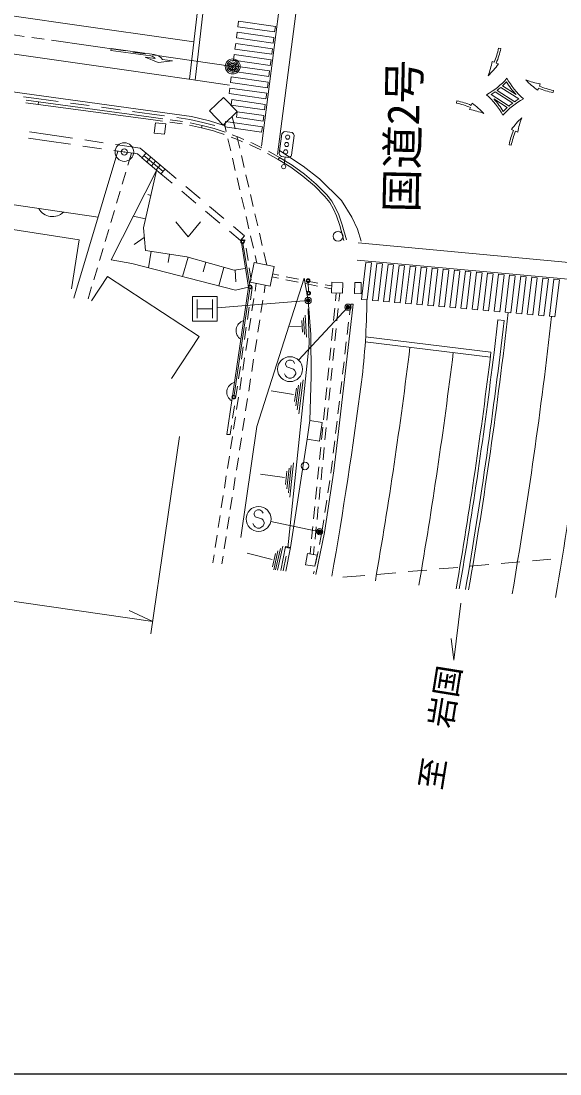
# Model space of a CAD drawing. Units: millimetres, scale not verified. Extents: x 40000 to 680000, y 20000 to 380000.
# Drawn here: x 97512 to 140761, y 205000 to 289486 of the extents above; entities that cross this region are included whole.
import ezdxf
from ezdxf.enums import TextEntityAlignment as Align

# ---------------------------------------------------------------- set-up
doc = ezdxf.new("R2010")
doc.units = ezdxf.units.MM
doc.header["$LTSCALE"] = 1000
doc.header["$PDMODE"] = 32
doc.header["$PDSIZE"] = 500
for name, color, linetype, lineweight in [('M-BGD', 7, 'Continuous', 13), ('M-BMK', 2, 'Continuous', 13), ('M-BMK-HTXT', 7, 'Continuous', 13), ('M-BMK-ROW', 7, 'Continuous', 13), ('M-BMK-SRVR', 3, 'Continuous', 13), ('M-STR-HTXT', 7, 'Continuous', 13), ('M-STR-STRC', 7, 'Continuous', 13), ('M-TTL-BAND', 7, 'Continuous', 25)]:
    doc.layers.add(name, color=color, linetype=linetype, lineweight=lineweight)
doc.styles.add('ＭＳ ゴシック', font='')
doc.styles.get('ＭＳ ゴシック').set_extended_font_data('MS Gothic')

msp = doc.modelspace()

# ---------------------------------------------------------------- linework, layer by layer
at = {"layer": 'M-BGD'}
for p, q in [((136013, 287274), (135837, 287311)), ((135484, 286183), (135317, 286251)), ((135650, 286115), (135817, 286048)), ((135717, 283926), (137128, 283016)), ((136011, 284164), (137455, 283233)), ((136151, 284288), (137235, 283589)), ((139045, 284107), (138977, 283940)), ((139113, 284274), (139181, 284440)), ((140204, 283743), (140240, 283919)), ((98943, 283239), (97700, 283417)), ((98908, 282992), (97918, 283133)), ((100497, 283031), (98941, 283239)), ((132485, 283085), (132448, 282909)), ((135234, 283595), (136678, 282664)), ((135454, 283239), (136538, 282540)), ((135561, 283812), (136972, 282902)), ((98879, 282794), (97889, 282936)), ((107940, 281581), (98881, 282793)), ((102975, 282699), (101488, 282898)), ((105453, 282368), (103966, 282567)), ((108000, 282027), (106444, 282235)), ((133575, 282554), (133507, 282388)), ((133643, 282721), (133711, 282888)), ((108851, 281451), (107939, 281581)), ((108896, 281647), (107967, 281779)), ((109035, 281880), (108002, 282026)), ((110436, 281227), (109445, 281367)), ((110480, 281422), (109490, 281563)), ((111059, 281593), (110026, 281739)), ((112104, 281356), (111059, 281593)), ((113073, 281110), (112110, 281354)), ((114467, 281838), (114699, 280840)), ((99666, 280372), (98191, 280585)), ((112004, 280917), (111029, 281138)), ((112048, 281112), (111073, 281333)), ((112962, 280673), (111999, 280918)), ((113902, 280559), (113816, 280591)), ((113841, 281231), (113984, 280619)), ((137037, 280713), (136870, 280781)), ((137204, 280645), (137370, 280577)), ((99594, 279877), (98120, 280090)), ((101490, 279602), (99594, 279877)), ((101632, 280087), (99666, 280372)), ((104106, 279727), (102622, 279943)), ((113802, 280383), (113746, 280404)), ((114119, 280035), (114346, 279061)), ((114887, 279981), (114365, 280174)), ((114960, 280167), (114465, 280351)), ((114835, 280256), (115061, 279282)), ((115295, 279808), (114887, 279981)), ((115394, 279983), (114960, 280167)), ((116097, 279685), (115947, 279749)), ((116847, 279314), (116097, 279685)), ((105269, 279053), (101752, 267255)), ((103964, 279243), (102480, 279458)), ((106850, 278824), (104954, 279099)), ((107062, 279298), (105096, 279584)), ((106378, 278892), (106092, 277934)), ((107220, 278515), (106850, 278824)), ((107540, 278899), (107062, 279298)), ((116013, 279503), (115848, 279574)), ((116748, 279140), (116013, 279503)), ((118150, 278369), (117280, 278863)), ((118249, 278543), (117379, 279037)), ((136673, 279555), (136849, 279518)), ((108742, 277229), (107218, 278517)), ((108904, 277420), (107379, 278708)), ((107922, 278576), (107600, 278194)), ((108304, 278254), (107982, 277872)), ((114481, 278476), (114708, 277502)), ((115197, 278697), (115423, 277723)), ((104740, 270326), (108383, 277505)), ((105920, 277359), (105635, 276401)), ((108686, 277931), (108364, 277549)), ((109065, 277611), (108743, 277228)), ((109638, 276477), (108743, 277228)), ((109960, 276860), (109065, 277611)), ((115559, 277139), (115785, 276165)), ((114844, 276918), (115070, 275944)), ((90233, 275718), (103689, 273752)), ((105463, 275826), (105178, 274867)), ((111552, 274869), (110404, 275834)), ((111874, 275252), (110725, 276217)), ((115921, 275580), (116147, 274606)), ((113788, 273644), (112640, 274609)), ((115206, 275359), (115432, 274385)), ((105006, 274292), (104721, 273334)), ((113467, 273261), (112318, 274226)), ((115568, 273801), (115794, 272827)), ((116283, 274022), (116509, 273048)), ((109925, 273379), (110925, 272179)), ((110925, 272179), (111925, 273379)), ((115449, 272250), (114554, 273001)), ((104549, 272759), (104263, 271801)), ((115127, 271867), (114232, 272618)), ((115449, 272250), (115127, 271867)), ((115930, 272242), (116156, 271268)), ((116645, 272463), (116872, 271489)), ((104092, 271226), (103806, 270268)), ((115471, 271923), (115174, 271876)), ((115174, 271876), (115776, 268124)), ((115482, 271851), (115471, 271923)), ((115735, 270272), (115577, 271259)), ((146978, 269608), (124574, 271695)), ((116292, 270684), (116434, 270072)), ((117007, 270905), (117239, 269907)), ((103635, 269693), (103349, 268734)), ((106399, 270037), (104740, 270326)), ((114733, 267891), (106399, 270037)), ((115989, 268692), (115830, 269679)), ((146365, 268326), (124482, 270294)), ((104455, 268992), (103165, 267028)), ((111807, 264165), (104455, 268992)), ((117645, 268959), (118175, 268852)), ((117692, 269190), (118203, 269086)), ((118763, 268733), (119743, 268534)), ((118791, 268967), (119771, 268768)), ((103178, 268159), (102892, 267201)), ((115776, 268124), (114023, 256323)), ((114733, 267891), (115776, 268124)), ((115913, 267110), (116061, 268099)), ((116288, 267806), (116387, 268441)), ((117010, 267690), (117104, 268294)), ((120331, 268415), (121311, 268216)), ((120359, 268649), (121339, 268451)), ((121899, 268097), (122429, 267990)), ((121928, 268332), (122439, 268228)), ((111261, 265396), (111261, 267396)), ((111261, 267396), (113261, 267396)), ((111636, 267146), (111636, 265646)), ((112886, 267146), (112886, 265646)), ((113261, 267396), (113261, 265396)), ((116042, 266225), (116196, 267214)), ((116764, 266109), (116918, 267097)), ((122804, 267665), (122742, 267044)), ((123088, 267654), (123023, 267014)), ((111636, 266396), (112886, 266396)), ((115676, 265528), (115824, 266517)), ((120558, 266397), (120625, 263582)), ((122682, 266447), (122582, 265452)), ((122963, 266417), (122864, 265422)), ((123870, 265926), (123970, 266781)), ((113261, 265396), (111261, 265396)), ((115796, 264644), (115950, 265633)), ((116518, 264528), (116672, 265516)), ((120046, 265453), (120089, 264528)), ((120186, 265675), (120248, 264323)), ((120326, 265896), (120408, 264118)), ((123685, 264337), (123801, 265330)), ((135780, 265508), (135471, 262885)), ((135780, 265508), (136279, 265450)), ((115439, 263945), (115587, 264934)), ((120001, 264998), (119006, 264987)), ((122522, 264855), (122422, 263860)), ((122804, 264825), (122704, 263830)), ((115550, 263063), (115704, 264052)), ((116272, 262947), (116426, 263935)), ((123500, 262748), (123616, 263741)), ((125140, 263742), (135175, 262518)), ((125165, 264142), (135223, 262915)), ((115202, 262363), (115350, 263352)), ((120625, 263582), (118911, 247213)), ((122362, 263263), (122262, 262268)), ((122644, 263233), (122544, 262238)), ((115304, 261482), (115458, 262471)), ((116026, 261366), (116180, 262354)), ((123315, 261158), (123431, 262152)), ((114965, 260781), (115113, 261770)), ((122202, 261671), (122103, 260676)), ((122484, 261641), (122384, 260646)), ((115058, 259901), (115212, 260890)), ((115780, 259785), (115934, 260773)), ((119786, 260274), (119575, 258611)), ((119964, 260480), (119684, 258283)), ((120142, 260687), (119794, 257956)), ((123130, 259569), (123246, 260562)), ((114728, 259198), (114876, 260187)), ((119384, 259528), (117595, 259821)), ((119605, 260037), (119468, 258961)), ((122043, 260079), (121943, 259084)), ((122324, 260049), (122224, 259054)), ((114491, 257616), (114639, 258605)), ((114812, 258321), (114966, 259309)), ((115534, 258204), (115688, 259192)), ((122945, 257980), (123061, 258973)), ((114566, 256740), (114720, 257728)), ((121883, 258487), (121783, 257492)), ((122165, 258457), (122065, 257462)), ((114294, 256302), (114402, 257023)), ((115288, 256623), (115442, 257611)), ((121723, 256895), (121623, 255900)), ((122005, 256865), (121905, 255870)), ((122780, 256567), (122875, 257384)), ((114023, 256323), (114294, 256302)), ((114321, 255159), (114474, 256147)), ((115042, 255042), (115196, 256030)), ((122759, 256391), (122780, 256567)), ((120477, 255927), (119124, 247244)), ((121563, 255303), (121463, 254308)), ((121845, 255273), (121745, 254278)), ((122571, 254802), (122689, 255795)), ((114075, 253578), (114228, 254566)), ((114796, 253461), (114950, 254449)), ((119028, 253611), (118854, 251943)), ((119201, 253821), (118971, 251619)), ((119373, 254032), (119088, 251294)), ((121404, 253711), (121304, 252716)), ((121685, 253681), (121585, 252686)), ((122408, 253419), (122501, 254206)), ((113829, 251997), (113982, 252985)), ((114551, 251880), (114704, 252868)), ((118643, 252856), (116723, 253125)), ((118852, 253370), (118740, 252291)), ((122138, 251632), (122287, 252620)), ((122377, 253214), (122408, 253419)), ((121244, 252119), (121144, 251124)), ((121525, 252089), (121426, 251094)), ((113583, 250416), (113736, 251404)), ((114305, 250299), (114458, 251287)), ((121900, 250049), (122049, 251038)), ((121084, 250527), (120984, 249532)), ((121366, 250497), (121266, 249502)), ((113337, 248835), (113490, 249823)), ((114059, 248718), (114212, 249706)), ((121662, 248467), (121811, 249456)), ((120924, 248935), (120824, 247940)), ((121206, 248905), (121106, 247910)), ((121860, 248437), (121177, 245082)), ((121664, 248477), (121464, 247497)), ((113091, 247254), (113244, 248242)), ((113813, 247137), (113966, 248125)), ((117664, 246271), (115667, 246789)), ((117930, 246758), (117696, 245699)), ((118132, 246977), (117796, 245457)), ((118328, 247167), (117946, 245440)), ((118524, 247356), (118096, 245423)), ((118731, 247320), (118360, 245393)), ((118707, 247240), (119106, 247187)), ((119124, 247244), (118731, 247320)), ((119124, 247244), (118759, 245349)), ((120343, 245865), (120499, 246758)), ((120499, 246758), (121264, 246624)), ((120764, 247343), (120702, 246723)), ((121046, 247313), (120982, 246674)), ((121345, 246909), (121146, 245929)), ((112900, 246026), (112999, 246661)), ((113626, 245940), (113720, 246544)), ((118558, 245371), (118785, 246554)), ((120343, 245865), (121095, 245733)), ((121264, 246624), (121095, 245733)), ((133567, 245736), (135061, 245866)), ((136057, 245952), (137552, 246081)), ((138548, 246167), (140042, 246297)), ((121026, 245342), (120981, 245122)), ((126095, 245089), (127589, 245219)), ((128585, 245305), (130080, 245434)), ((131076, 245521), (132570, 245650)), ((123333, 244850), (125098, 245003))]:
    msp.add_line(p, q, dxfattribs=at)
for points in [[(114868, 282226), (113742, 281135), (112641, 282271), (113767, 283362)], [(109036, 280397), (108201, 280488), (108292, 281325), (109127, 281234)], [(117492, 268214), (115907, 268539), (116230, 270114), (117815, 269789)], [(122450, 268522), (123347, 268488), (123314, 267645), (122417, 267679)], [(124283, 267618), (124302, 268510), (124814, 268499), (124795, 267607)], [(121459, 255786), (120477, 255927), (120692, 257425), (121675, 257284)]]:
    msp.add_lwpolyline(points, close=True, dxfattribs=at)
for points in [[(107967, 281779), (98908, 282992), (98881, 282793)], [(113816, 280591), (113240, 280791), (113011, 280867), (112048, 281112), (111999, 280918)], [(113750, 280402), (113175, 280602), (112948, 280677)], [(109065, 277611), (107540, 278899), (107218, 278517)], [(123618, 271934), (123286, 273132), (123021, 273925), (122761, 274496), (122450, 275032), (122054, 275535), (121192, 276399), (120252, 277205), (119264, 277916), (118249, 278543), (118144, 278373)], [(123426, 271880), (123095, 273074), (122835, 273851), (122583, 274404), (122284, 274920), (121904, 275402), (121056, 276252), (120128, 277048), (119153, 277749), (118144, 278373)], [(108383, 277505), (107326, 272887), (107503, 271085), (110807, 270575), (114624, 269485), (115503, 269623)], [(120245, 268842), (116427, 256963), (115160, 248040)], [(120692, 257425), (120785, 260989), (120780, 264323), (120553, 267062), (120245, 268842)], [(121860, 248437), (122606, 253392), (122979, 256544), (124169, 266758), (123970, 266781)]]:
    msp.add_lwpolyline(points, dxfattribs=at)
msp.add_circle((120299, 253787), 300, dxfattribs=at)
for centre, radius, start, end in [((129963, 288533), 6000, 336.94041, 348.24187), ((130136, 288479), 6000, 336.79667, 348.41158), ((129409, 287295), 6000, 338.52552, 349.97881), ((130902, 289489), 6000, 312.97569, 325.00384), ((131988, 288842), 6000, 298.63274, 318.86517), ((141773, 287770), 6000, 208.62683, 228.85669), ((140231, 290348), 6000, 248.47383, 259.92712), ((142423, 288852), 6000, 222.924, 234.95214), ((131982, 288850), 6180, 307.17973, 310.69461), ((131982, 288850), 6180, 312.42751, 316.64073), ((141780, 287776), 6180, 210.85718, 222.65316), ((141414, 289620), 6000, 246.74498, 258.35989), ((141468, 289792), 6000, 246.88872, 258.19018), ((131274, 277209), 6000, 66.74123, 78.35614), ((130916, 279057), 6000, 28.643, 48.87232), ((131982, 288850), 6180, 301.75015, 305.39335), ((130909, 279051), 6180, 30.85718, 42.65316), ((140701, 277985), 6000, 118.63406, 138.86082), ((140707, 277978), 6180, 121.75015, 125.39335), ((131220, 277036), 6000, 66.88497, 78.18644), ((132457, 276480), 6000, 68.47008, 79.92338), ((130266, 277976), 6000, 42.92025, 54.9484), ((140707, 277978), 6180, 132.42751, 136.64073), ((140707, 277978), 6180, 127.17973, 130.69461), ((141781, 277334), 6000, 132.9057, 144.93385), ((143277, 279526), 6000, 158.45553, 169.90882), ((142549, 278342), 6000, 156.72668, 168.34159), ((142721, 278288), 6000, 156.87042, 168.17188), ((100038, 275043), 1250, 208.55823, 314.81843), ((65270, 267691), 60000, 353.13892, 359.44799), ((115576, 264650), 812, 104.17418, 238.93445), ((-252502, 310215), 391350, 350.23943, 353.43179), ((-252502, 310215), 391600, 350.24227, 353.53106), ((-252502, 310215), 395100, 350.28284, 353.5429), ((-252502, 310215), 384100, 350.16069, 352.98504), ((-252502, 310215), 387600, 350.19783, 352.98558), ((-252502, 310215), 390600, 350.23097, 353.04471), ((-252502, 310215), 390850, 350.23378, 353.04471), ((114842, 259704), 812, 104.17418, 238.93445), ((-252502, 310215), 380600, 350.12521, 352.49808), ((-250141, 309494), 396136, 350.37016, 352.22318)]:
    msp.add_arc(centre, radius, start, end, dxfattribs=at)
at = {"layer": 'M-BMK'}
for p, q in [((97771, 288254), (91832, 289111)), ((99354, 288026), (98364, 288169)), ((105887, 287084), (99948, 287940)), ((107470, 286856), (106480, 286998)), ((114497, 285842), (108064, 286770))]:
    msp.add_line(p, q, dxfattribs=at)
at = {"layer": 'M-BMK-HTXT'}
msp.add_lwpolyline([(132816, 242789), (132257, 238195), (132018, 239949)], dxfattribs=at)
at = {"layer": 'M-BMK-ROW'}
msp.add_circle((105803, 278975), 750, dxfattribs=at)
msp.add_point((105803, 278975), dxfattribs=at)
at = {"layer": 'M-BMK-SRVR'}
for radius in [600, 480, 360, 240, 120, 20]:
    msp.add_circle((114497, 285842), radius, dxfattribs=at)
msp.add_point((114497, 285842), dxfattribs=at)
at = {"layer": 'M-STR-HTXT'}
for p, q in [((107923, 275498), (107687, 275560)), ((107491, 273606), (106517, 273829)), ((107400, 272128), (106590, 271562)), ((107949, 271016), (107744, 269691)), ((109431, 270787), (109329, 270125)), ((110911, 270545), (110467, 268990)), ((112353, 270133), (112131, 269356)), ((113796, 269721), (113373, 268242)), ((114683, 269494), (114741, 268558)), ((120553, 267062), (113256, 266476)), ((123746, 266529), (119780, 262279)), ((110216, 256150), (107932, 240313)), ((121481, 248506), (117555, 249327)), ((108075, 241303), (60567, 248154)), ((108075, 241303), (106181, 242182))]:
    msp.add_line(p, q, dxfattribs=at)
for centre, radius in [((120553, 267062), 150), ((120553, 267062), 120), ((120553, 267062), 90), ((120553, 267062), 60), ((120553, 267062), 30), ((120553, 267062), 20), ((123746, 266529), 150), ((123746, 266529), 120), ((123746, 266529), 90), ((123746, 266529), 60), ((123746, 266529), 30), ((123746, 266529), 20), ((121481, 248506), 150), ((121481, 248506), 120), ((121481, 248506), 90), ((121481, 248506), 60), ((121481, 248506), 30), ((121481, 248506), 20)]:
    msp.add_circle(centre, radius, dxfattribs=at)
for p in [(120553, 267062), (123746, 266529), (121481, 248506)]:
    msp.add_point(p, dxfattribs=at)
at = {"layer": 'M-STR-STRC'}
for p, q in [((67201, 294165), (100860, 289309)), ((119891, 292698), (118081, 278787)), ((118465, 292248), (116806, 279459)), ((69618, 290762), (105776, 285561)), ((111751, 291011), (111035, 284816)), ((112206, 291033), (111481, 284751)), ((111381, 287811), (100860, 289309)), ((104744, 287284), (104723, 287136)), ((104744, 287284), (108196, 286802)), ((107935, 286687), (104723, 287136)), ((109654, 286295), (108862, 286406)), ((119265, 280531), (118670, 280611)), ((118231, 278854), (118445, 280440)), ((119436, 280306), (119222, 278720)), ((118997, 278549), (118403, 278629)), ((118700, 278589), (118615, 277962)), ((101571, 267996), (102180, 271935)), ((115316, 271638), (115873, 268303)), ((115876, 268007), (114607, 259463)), ((120587, 267804), (120553, 268505)), ((111807, 264165), (109595, 260796)), ((118829, 262190), (118739, 262008)), ((118739, 262008), (118739, 261917)), ((118739, 261917), (118829, 261735)), ((119011, 262280), (118829, 262190)), ((119193, 262280), (119011, 262280)), ((119375, 262190), (119193, 262280)), ((119466, 262008), (119375, 262190)), ((118739, 261008), (118648, 261190)), ((118829, 261735), (119375, 261553)), ((119375, 261553), (119466, 261462)), ((119466, 261462), (119557, 261280)), ((119557, 261190), (119466, 261008)), ((119557, 261280), (119557, 261190)), ((118829, 260917), (118739, 261008)), ((119011, 260826), (118829, 260917)), ((119193, 260826), (119011, 260826)), ((119375, 260917), (119193, 260826)), ((119466, 261008), (119375, 260917)), ((116301, 250168), (116210, 249986)), ((116483, 250259), (116301, 250168)), ((116665, 250259), (116483, 250259)), ((116847, 250168), (116665, 250259)), ((116938, 249986), (116847, 250168)), ((116210, 249986), (116210, 249895)), ((116210, 249895), (116301, 249714)), ((116301, 249714), (116847, 249532)), ((116847, 249532), (116938, 249441)), ((116938, 249441), (117029, 249259)), ((117029, 249259), (117029, 249168)), ((116210, 248986), (116120, 249168)), ((116301, 248895), (116210, 248986)), ((116483, 248804), (116301, 248895)), ((116665, 248804), (116483, 248804)), ((116847, 248895), (116665, 248804)), ((116938, 248986), (116847, 248895)), ((117029, 249168), (116938, 248986))]:
    msp.add_line(p, q, dxfattribs=at)
for points in [[(117922, 289056), (114976, 289479), (114918, 289032), (117864, 288610)], [(117805, 288162), (114858, 288585), (114800, 288138), (117747, 287715)], [(117689, 287267), (114740, 287690), (114682, 287244), (117631, 286821)], [(117573, 286373), (114623, 286796), (114565, 286350), (117515, 285927)], [(117457, 285479), (114505, 285902), (114447, 285456), (117399, 285033)], [(117341, 284585), (114387, 285008), (114329, 284562), (117283, 284138)], [(117224, 283690), (114270, 284114), (114212, 283668), (117166, 283244)], [(117108, 282796), (114440, 283179), (114376, 282734), (117050, 282350)], [(116992, 281902), (114865, 282207), (114801, 281762), (116934, 281456)], [(113917, 281432), (113859, 280986), (116818, 280561), (116876, 281008)], [(125635, 270083), (125187, 270124), (124829, 267153), (125277, 267113)], [(126165, 267033), (126523, 270004), (126074, 270044), (125716, 267073)], [(127052, 266953), (127410, 269924), (126962, 269964), (126604, 266993)], [(127939, 266873), (128298, 269844), (127849, 269885), (127491, 266914)], [(128827, 266794), (129185, 269765), (128736, 269805), (128378, 266834)], [(129714, 266714), (130072, 269685), (129624, 269725), (129266, 266754)], [(130601, 266634), (130960, 269605), (130511, 269646), (130153, 266675)], [(131489, 266555), (131847, 269526), (131399, 269566), (131040, 266595)], [(132376, 266475), (132734, 269446), (132286, 269486), (131928, 266515)], [(133264, 266395), (133622, 269366), (133173, 269406), (132815, 266436)], [(134151, 266316), (134509, 269286), (134061, 269327), (133703, 266356)], [(135038, 266236), (135396, 269207), (134948, 269247), (134590, 266276)], [(135926, 266156), (136284, 269127), (135835, 269167), (135477, 266196)], [(136813, 266076), (137171, 269047), (136723, 269088), (136365, 266117)], [(137700, 265997), (138059, 268968), (137610, 269008), (137252, 266037)], [(138588, 265917), (138946, 268888), (138497, 268928), (138139, 265957)], [(139475, 265837), (139833, 268808), (139385, 268849), (139027, 265878)], [(140362, 265758), (140721, 268729), (140272, 268769), (139914, 265798)]]:
    msp.add_lwpolyline(points, close=True, dxfattribs=at)
for points in [[(66344, 288219), (93263, 284317), (97796, 283669), (111191, 281821), (112629, 281488), (113807, 281102)], [(109654, 286295), (108523, 286150), (107475, 286599), (108268, 286489)], [(114253, 284348), (110979, 284824), (105776, 285561)], [(118255, 279109), (120147, 277855), (121471, 276826), (123238, 275086), (124052, 273745), (124501, 272783), (124811, 271817)], [(102180, 271935), (97357, 272674), (92131, 273492)]]:
    msp.add_lwpolyline(points, dxfattribs=at)
for centre, radius in [((118834, 279580), 167), ((118914, 280175), 167), ((118753, 278986), 167), ((118593, 277796), 167), ((122953, 272217), 400), ((115291, 271786), 150), ((115291, 271786), 120), ((115291, 271786), 100), ((120546, 268655), 150), ((120546, 268655), 120), ((120546, 268655), 100), ((115898, 268155), 150), ((115898, 268155), 120), ((115898, 268155), 100), ((120595, 267654), 150), ((120595, 267654), 120), ((120595, 267654), 100), ((119102, 261553), 1000), ((114585, 259315), 150), ((114585, 259315), 120), ((114585, 259315), 100), ((116574, 249532), 1000)]:
    msp.add_circle(centre, radius, dxfattribs=at)
for centre, radius, start, end in [((107866, 286191), 500, 36.47165, 82.04467), ((108058, 285811), 1000, 36.47165, 82.04466), ((118717, 280316), 299, 99.09082, 155.53267), ((119112, 280237), 331, 12.01572, 62.60777), ((118506, 278886), 277, 186.62528, 247.99821), ((118958, 278834), 288, 277.84326, 336.78024)]:
    msp.add_arc(centre, radius, start, end, dxfattribs=at)
at = {"layer": 'M-TTL-BAND'}
msp.add_line((40000, 205000), (579000, 205000), dxfattribs=at)

# ---------------------------------------------------------------- texts
at = {"layer": 'M-BMK-HTXT', "style": 'ＭＳ ゴシック'}
for s, height, rotation, p in [('国道2号', 2566, 88.697, (130062, 274079)), ('至\u3000岩国', 1833, 80.85, (131788, 227631))]:
    msp.add_text(s, height=height, rotation=rotation, dxfattribs=at).set_placement(p, align=Align.BOTTOM_LEFT)

doc.saveas('drawing.dxf')
